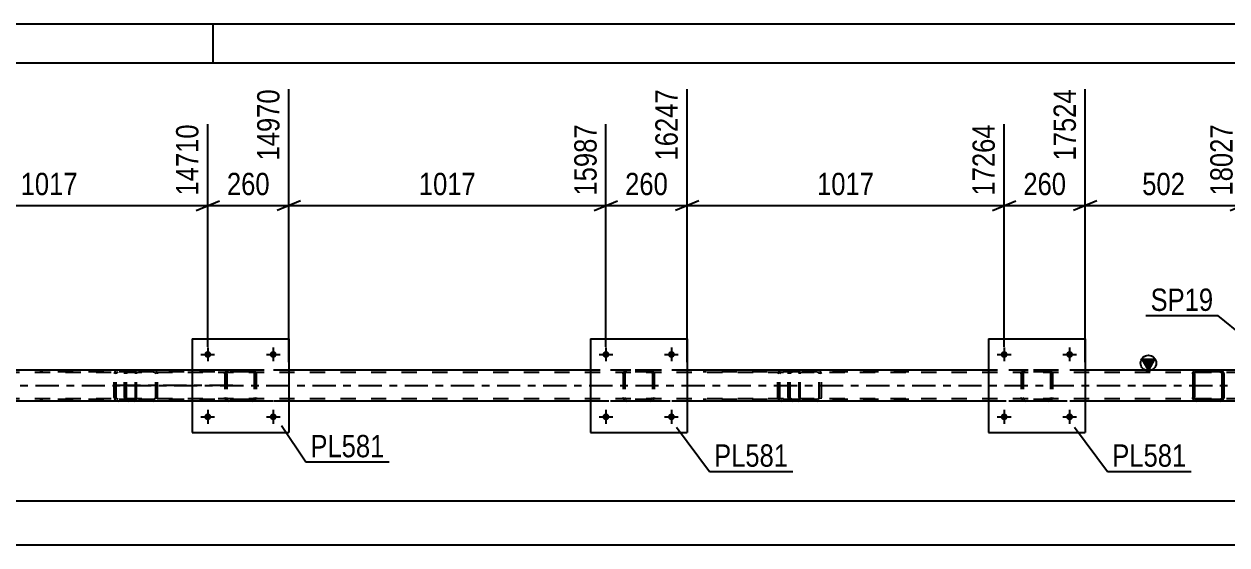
# Model space of a CAD drawing. Header units: millimetres. Extents: x 0 to 841, y 0 to 594.
# Drawn here: x 606.8 to 761.1, y 527.2 to 594 of the extents above; entities that cross this region are included whole.
import ezdxf

# ---------------------------------------------------------------- set-up
doc = ezdxf.new("R2010")
doc.units = ezdxf.units.MM
doc.linetypes.add('DXK_LINE_DOT2', pattern=[3.9198, 1.9599, -1.9599])
doc.linetypes.add('DXK_LINE_DOT3', pattern=[5.9187, 2.979, -0.9799, 0.9799, -0.9799])
doc.styles.add('Arial Narrow', font='ARIALN.TTF', dxfattribs={"height": 0.2})

# ---------------------------------------------------------------- blocks, each defined once
blk = doc.blocks.new('Unknown-814748436-1133')
at = {"color": 5, "linetype": 'Continuous'}
for p, q in [((841, 594), (0, 594)), ((631, 589), (631, 594)), ((836, 589), (5, 589))]:
    blk.add_line(p, q, dxfattribs=at)
blk = doc.blocks.new('Part-814748436-4936 - 4858')
at = {"color": 7, "linetype": 'DXK_LINE_DOT2'}
for p, q in [((734.68, 549.13), (734.72, 549.31)), ((734.72, 549.31), (734.68, 549.13)), ((734.98, 549.57), (735.16, 549.61)), ((735.16, 549.61), (734.98, 549.57)), ((734.99, 549.3), (735.07, 549.35)), ((735.07, 549.35), (735.16, 549.37)), ((738.2, 549.61), (735.16, 549.61)), ((738.2, 549.37), (735.16, 549.37)), ((738.2, 549.61), (738.38, 549.57)), ((738.38, 549.57), (738.2, 549.61)), ((738.2, 549.37), (738.29, 549.35)), ((738.29, 549.35), (738.37, 549.3)), ((738.64, 549.31), (738.68, 549.13)), ((738.68, 549.13), (738.64, 549.31)), ((734.68, 549.13), (734.68, 546.09)), ((734.92, 549.13), (734.94, 549.22)), ((734.92, 549.13), (734.92, 546.09)), ((734.94, 549.22), (734.99, 549.3)), ((738.37, 549.3), (738.42, 549.22)), ((738.42, 549.22), (738.44, 549.13)), ((738.44, 549.13), (738.44, 546.09)), ((738.68, 549.13), (738.68, 546.09)), ((734.72, 545.9), (734.68, 546.09)), ((734.68, 546.09), (734.72, 545.9)), ((734.94, 546), (734.92, 546.09)), ((734.99, 545.92), (734.94, 546)), ((735.16, 545.61), (734.98, 545.64)), ((734.98, 545.64), (735.16, 545.61)), ((735.07, 545.87), (734.99, 545.92)), ((735.16, 545.85), (735.07, 545.87)), ((738.2, 545.85), (735.16, 545.85)), ((738.2, 545.61), (735.16, 545.61)), ((738.29, 545.87), (738.2, 545.85)), ((738.38, 545.64), (738.2, 545.61)), ((738.2, 545.61), (738.38, 545.64)), ((738.37, 545.92), (738.29, 545.87)), ((738.42, 546), (738.37, 545.92)), ((738.44, 546.09), (738.42, 546)), ((738.68, 546.09), (738.64, 545.9)), ((738.64, 545.9), (738.68, 546.09))]:
    blk.add_line(p, q, dxfattribs=at)
for centre, start, end in [((735.16, 549.13), 112.5, 157.5), ((735.16, 549.13), 112.5, 157.5), ((738.2, 549.13), 22.5, 67.5), ((738.2, 549.13), 22.5, 67.5), ((735.16, 546.09), 202.5, 247.5), ((735.16, 546.09), 202.5, 247.5), ((738.2, 546.09), 292.5, 337.5), ((738.2, 546.09), 292.5, 337.5)]:
    blk.add_arc(centre, 0.48, start, end, dxfattribs=at)
blk = doc.blocks.new('Bolt-814748436-4876 - 4858')
at = {"linetype": 'Continuous'}
for points in [[(681.84, 551.61, -1), (680.96, 551.61, -1)], [(690.24, 551.61, -1), (689.36, 551.61, -1)]]:
    blk.add_hatch(color=1, dxfattribs=at).paths.add_polyline_path(points)
at = {"color": 1, "linetype": 'Continuous'}
for p, q in [((681.4, 552.49), (681.4, 550.73)), ((689.8, 552.49), (689.8, 550.73)), ((680.52, 551.61), (682.28, 551.61)), ((688.92, 551.61), (690.68, 551.61))]:
    blk.add_line(p, q, dxfattribs=at)
blk = doc.blocks.new('Part-814748436-4941 - 4858')
at = {"color": 2, "linetype": 'Continuous'}
for p, q in [((679.4, 553.61), (679.4, 541.61)), ((679.4, 553.61), (691.8, 553.61)), ((691.8, 553.61), (691.8, 541.61)), ((679.4, 541.61), (691.8, 541.61))]:
    blk.add_line(p, q, dxfattribs=at)
blk = doc.blocks.new('Bolt-814748436-4877 - 4858')
at = {"linetype": 'Continuous'}
for points in [[(681.84, 543.61, -1), (680.96, 543.61, -1)], [(690.24, 543.61, -1), (689.36, 543.61, -1)]]:
    blk.add_hatch(color=1, dxfattribs=at).paths.add_polyline_path(points)
at = {"color": 1, "linetype": 'Continuous'}
for p, q in [((680.52, 543.61), (682.28, 543.61)), ((681.4, 544.49), (681.4, 542.73)), ((688.92, 543.61), (690.68, 543.61)), ((689.8, 544.49), (689.8, 542.73))]:
    blk.add_line(p, q, dxfattribs=at)
blk = doc.blocks.new('Part-814748436-4942 - 4858')
at = {"color": 7, "linetype": 'DXK_LINE_DOT2'}
for p, q in [((683.6, 549.13), (683.64, 549.31)), ((683.64, 549.31), (683.6, 549.13)), ((683.9, 549.57), (684.08, 549.61)), ((684.08, 549.61), (683.9, 549.57)), ((683.91, 549.3), (683.99, 549.35)), ((683.99, 549.35), (684.08, 549.37)), ((687.12, 549.61), (684.08, 549.61)), ((687.12, 549.37), (684.08, 549.37)), ((687.12, 549.61), (687.3, 549.57)), ((687.3, 549.57), (687.12, 549.61)), ((687.12, 549.37), (687.21, 549.35)), ((687.21, 549.35), (687.29, 549.3)), ((687.56, 549.31), (687.6, 549.13)), ((687.6, 549.13), (687.56, 549.31)), ((683.6, 549.13), (683.6, 546.09)), ((683.84, 549.13), (683.86, 549.22)), ((683.84, 549.13), (683.84, 546.09)), ((683.86, 549.22), (683.91, 549.3)), ((687.29, 549.3), (687.34, 549.22)), ((687.34, 549.22), (687.36, 549.13)), ((687.36, 549.13), (687.36, 546.09)), ((687.6, 549.13), (687.6, 546.09)), ((683.64, 545.9), (683.6, 546.09)), ((683.6, 546.09), (683.64, 545.9)), ((683.86, 546), (683.84, 546.09)), ((683.91, 545.92), (683.86, 546)), ((684.08, 545.61), (683.9, 545.64)), ((683.9, 545.64), (684.08, 545.61)), ((683.99, 545.87), (683.91, 545.92)), ((684.08, 545.85), (683.99, 545.87)), ((687.12, 545.85), (684.08, 545.85)), ((687.12, 545.61), (684.08, 545.61)), ((687.21, 545.87), (687.12, 545.85)), ((687.3, 545.64), (687.12, 545.61)), ((687.12, 545.61), (687.3, 545.64)), ((687.29, 545.92), (687.21, 545.87)), ((687.34, 546), (687.29, 545.92)), ((687.36, 546.09), (687.34, 546)), ((687.6, 546.09), (687.56, 545.9)), ((687.56, 545.9), (687.6, 546.09))]:
    blk.add_line(p, q, dxfattribs=at)
at = {"color": 7, "linetype": 'DXK_LINE_DOT3'}
blk.add_line((685.6, 547.61), (685.6, 547.61), dxfattribs=at)
at = {"color": 7, "linetype": 'DXK_LINE_DOT2'}
for centre, start, end in [((684.08, 549.13), 112.5, 157.5), ((684.08, 549.13), 112.5, 157.5), ((687.12, 549.13), 22.5, 67.5), ((687.12, 549.13), 22.5, 67.5), ((684.08, 546.09), 202.5, 247.5), ((684.08, 546.09), 202.5, 247.5), ((687.12, 546.09), 292.5, 337.5), ((687.12, 546.09), 292.5, 337.5)]:
    blk.add_arc(centre, 0.48, start, end, dxfattribs=at)
blk = doc.blocks.new('Bolt-814748436-4878 - 4858')
at = {"linetype": 'Continuous'}
for points in [[(630.76, 551.61, -1), (629.88, 551.61, -1)], [(639.16, 551.61, -1), (638.28, 551.61, -1)]]:
    blk.add_hatch(color=1, dxfattribs=at).paths.add_polyline_path(points)
at = {"color": 1, "linetype": 'Continuous'}
for p, q in [((630.32, 552.49), (630.32, 550.73)), ((638.72, 552.49), (638.72, 550.73)), ((629.44, 551.61), (631.2, 551.61)), ((637.84, 551.61), (639.6, 551.61))]:
    blk.add_line(p, q, dxfattribs=at)
blk = doc.blocks.new('Bolt-814748436-4879 - 4858')
at = {"linetype": 'Continuous'}
for points in [[(630.76, 543.61, -1), (629.88, 543.61, -1)], [(639.16, 543.61, -1), (638.28, 543.61, -1)]]:
    blk.add_hatch(color=1, dxfattribs=at).paths.add_polyline_path(points)
at = {"color": 1, "linetype": 'Continuous'}
for p, q in [((629.44, 543.61), (631.2, 543.61)), ((630.32, 544.49), (630.32, 542.73)), ((637.84, 543.61), (639.6, 543.61)), ((638.72, 544.49), (638.72, 542.73))]:
    blk.add_line(p, q, dxfattribs=at)
blk = doc.blocks.new('Bolt-814748436-4882 - 4858')
at = {"linetype": 'Continuous'}
for points in [[(732.92, 551.61, -1), (732.04, 551.61, -1)], [(741.32, 551.61, -1), (740.44, 551.61, -1)]]:
    blk.add_hatch(color=1, dxfattribs=at).paths.add_polyline_path(points)
at = {"color": 1, "linetype": 'Continuous'}
for p, q in [((732.48, 552.49), (732.48, 550.73)), ((740.88, 552.49), (740.88, 550.73)), ((731.6, 551.61), (733.36, 551.61)), ((740, 551.61), (741.76, 551.61))]:
    blk.add_line(p, q, dxfattribs=at)
blk = doc.blocks.new('Part-814748436-4947 - 4858')
at = {"color": 2, "linetype": 'Continuous'}
for p, q in [((628.32, 553.61), (628.32, 541.61)), ((628.32, 553.61), (640.72, 553.61)), ((640.72, 553.61), (640.72, 541.61)), ((628.32, 541.61), (640.72, 541.61))]:
    blk.add_line(p, q, dxfattribs=at)
blk = doc.blocks.new('Bolt-814748436-4883 - 4858')
at = {"linetype": 'Continuous'}
for points in [[(732.92, 543.61, -1), (732.04, 543.61, -1)], [(741.32, 543.61, -1), (740.44, 543.61, -1)]]:
    blk.add_hatch(color=1, dxfattribs=at).paths.add_polyline_path(points)
at = {"color": 1, "linetype": 'Continuous'}
for p, q in [((731.6, 543.61), (733.36, 543.61)), ((732.48, 544.49), (732.48, 542.73)), ((740, 543.61), (741.76, 543.61)), ((740.88, 544.49), (740.88, 542.73))]:
    blk.add_line(p, q, dxfattribs=at)
blk = doc.blocks.new('Part-814748436-4948 - 4858')
at = {"color": 7, "linetype": 'DXK_LINE_DOT2'}
for p, q in [((632.52, 549.13), (632.56, 549.31)), ((632.56, 549.31), (632.52, 549.13)), ((632.82, 549.57), (633, 549.61)), ((633, 549.61), (632.82, 549.57)), ((632.83, 549.3), (632.91, 549.35)), ((632.91, 549.35), (633, 549.37)), ((636.04, 549.61), (633, 549.61)), ((636.04, 549.37), (633, 549.37)), ((636.04, 549.61), (636.22, 549.57)), ((636.22, 549.57), (636.04, 549.61)), ((636.04, 549.37), (636.13, 549.35)), ((636.13, 549.35), (636.21, 549.3)), ((636.48, 549.31), (636.52, 549.13)), ((636.52, 549.13), (636.48, 549.31)), ((632.52, 549.13), (632.52, 546.09)), ((632.76, 549.13), (632.78, 549.22)), ((632.76, 549.13), (632.76, 546.09)), ((632.78, 549.22), (632.83, 549.3)), ((636.21, 549.3), (636.26, 549.22)), ((636.26, 549.22), (636.28, 549.13)), ((636.28, 549.13), (636.28, 546.09)), ((636.52, 549.13), (636.52, 546.09)), ((632.56, 545.9), (632.52, 546.09)), ((632.52, 546.09), (632.56, 545.9)), ((632.78, 546), (632.76, 546.09)), ((632.83, 545.92), (632.78, 546)), ((633, 545.61), (632.82, 545.64)), ((632.82, 545.64), (633, 545.61)), ((632.91, 545.87), (632.83, 545.92)), ((633, 545.85), (632.91, 545.87)), ((636.04, 545.85), (633, 545.85)), ((636.04, 545.61), (633, 545.61)), ((636.13, 545.87), (636.04, 545.85)), ((636.22, 545.64), (636.04, 545.61)), ((636.04, 545.61), (636.22, 545.64)), ((636.21, 545.92), (636.13, 545.87)), ((636.26, 546), (636.21, 545.92)), ((636.28, 546.09), (636.26, 546)), ((636.52, 546.09), (636.48, 545.9)), ((636.48, 545.9), (636.52, 546.09))]:
    blk.add_line(p, q, dxfattribs=at)
at = {"color": 7, "linetype": 'DXK_LINE_DOT3'}
blk.add_line((634.52, 547.61), (634.52, 547.61), dxfattribs=at)
at = {"color": 7, "linetype": 'DXK_LINE_DOT2'}
for centre, start, end in [((633, 549.13), 112.5, 157.5), ((633, 549.13), 112.5, 157.5), ((636.04, 549.13), 22.5, 67.5), ((636.04, 549.13), 22.5, 67.5), ((633, 546.09), 202.5, 247.5), ((633, 546.09), 202.5, 247.5), ((636.04, 546.09), 292.5, 337.5), ((636.04, 546.09), 292.5, 337.5)]:
    blk.add_arc(centre, 0.48, start, end, dxfattribs=at)
blk = doc.blocks.new('Part-814748436-4998 - 4858')
at = {"color": 7, "linetype": 'DXK_LINE_DOT2'}
for p, q in [((620.91, 549.61), (608.76, 549.61)), ((620.91, 549.37), (608.76, 549.37)), ((618.36, 549.31), (618.34, 549.21)), ((618.82, 549.61), (618.63, 549.57)), ((618.65, 549.3), (618.73, 549.35)), ((618.73, 549.35), (618.82, 549.37)), ((619.64, 549.37), (619.64, 549.61)), ((621.02, 549.57), (620.91, 549.61)), ((620.91, 549.37), (620.97, 549.35)), ((620.97, 549.35), (621.01, 549.3)), ((621.11, 549.47), (621.02, 549.57)), ((621.16, 549.31), (621.11, 549.47)), ((621.19, 549.13), (621.16, 549.31)), ((618.34, 549.21), (618.32, 549.13)), ((618.32, 546.09), (618.32, 549.13)), ((618.57, 549.13), (618.59, 549.22)), ((618.57, 546.09), (618.57, 549.13)), ((618.59, 549.22), (618.65, 549.3)), ((621.01, 549.3), (621.04, 549.22)), ((621.04, 549.22), (621.05, 549.13)), ((621.05, 546.09), (621.05, 549.13)), ((621.19, 546.09), (621.19, 549.13)), ((620.91, 545.85), (608.76, 545.85)), ((620.91, 545.61), (608.76, 545.61)), ((618.32, 546.09), (618.34, 546)), ((618.34, 546), (618.36, 545.9)), ((618.59, 546.02), (618.57, 546.09)), ((618.59, 546), (618.59, 546.02)), ((618.65, 545.92), (618.59, 546)), ((618.63, 545.64), (618.82, 545.61)), ((618.73, 545.87), (618.65, 545.92)), ((618.82, 545.85), (618.73, 545.87)), ((619.64, 545.61), (619.64, 545.85)), ((620.97, 545.87), (620.91, 545.85)), ((620.91, 545.61), (621.02, 545.64)), ((621.01, 545.92), (620.97, 545.87)), ((621.04, 546), (621.01, 545.92)), ((621.02, 545.64), (621.11, 545.75)), ((621.05, 546.09), (621.04, 546)), ((621.11, 545.75), (621.16, 545.9)), ((621.16, 545.9), (621.19, 546.09))]:
    blk.add_line(p, q, dxfattribs=at)
for centre, start, end in [((618.81, 549.11), 111.1941, 156.1506), ((618.81, 546.1), 203.8494, 248.8059)]:
    blk.add_arc(centre, 0.492, start, end, dxfattribs=at)
blk = doc.blocks.new('Part-814748436-5005 - 4858')
at = {"color": 7, "linetype": 'DXK_LINE_DOT2'}
for p, q in [((706.05, 549.61), (693.89, 549.61)), ((706.05, 549.37), (693.89, 549.37)), ((703.49, 549.31), (703.47, 549.21)), ((703.96, 549.61), (703.76, 549.57)), ((703.78, 549.3), (703.86, 549.35)), ((703.86, 549.35), (703.96, 549.37)), ((704.77, 549.37), (704.77, 549.61)), ((706.15, 549.57), (706.05, 549.61)), ((706.05, 549.37), (706.1, 549.35)), ((706.1, 549.35), (706.14, 549.3)), ((706.24, 549.47), (706.15, 549.57)), ((706.3, 549.31), (706.24, 549.47)), ((706.32, 549.13), (706.3, 549.31)), ((703.47, 549.21), (703.45, 549.13)), ((703.45, 546.09), (703.45, 549.13)), ((703.71, 549.13), (703.73, 549.22)), ((703.71, 546.09), (703.71, 549.13)), ((703.73, 549.22), (703.78, 549.3)), ((706.14, 549.3), (706.17, 549.22)), ((706.17, 549.22), (706.18, 549.13)), ((706.18, 546.09), (706.18, 549.13)), ((706.32, 546.09), (706.32, 549.13)), ((706.05, 545.85), (693.89, 545.85)), ((706.05, 545.61), (693.89, 545.61)), ((703.45, 546.09), (703.47, 546)), ((703.47, 546), (703.49, 545.9)), ((703.72, 546.02), (703.71, 546.09)), ((703.73, 546), (703.72, 546.02)), ((703.78, 545.92), (703.73, 546)), ((703.76, 545.64), (703.96, 545.61)), ((703.86, 545.87), (703.78, 545.92)), ((703.96, 545.85), (703.86, 545.87)), ((704.77, 545.61), (704.77, 545.85)), ((706.1, 545.87), (706.05, 545.85)), ((706.05, 545.61), (706.15, 545.64)), ((706.14, 545.92), (706.1, 545.87)), ((706.17, 546), (706.14, 545.92)), ((706.15, 545.64), (706.24, 545.75)), ((706.18, 546.09), (706.17, 546)), ((706.24, 545.75), (706.3, 545.9)), ((706.3, 545.9), (706.32, 546.09))]:
    blk.add_line(p, q, dxfattribs=at)
for centre, start, end in [((703.94, 549.11), 111.1941, 156.1506), ((703.94, 546.1), 203.8494, 248.8059)]:
    blk.add_arc(centre, 0.492, start, end, dxfattribs=at)
blk = doc.blocks.new('Part-814748436-5007 - 4858')
at = {"color": 7, "linetype": 'DXK_LINE_DOT2'}
for p, q in [((704.81, 549.31), (704.79, 549.21)), ((705.28, 549.61), (705.09, 549.57)), ((705.1, 549.3), (705.19, 549.35)), ((705.19, 549.35), (705.28, 549.37)), ((720.27, 549.61), (705.28, 549.61)), ((720.27, 549.37), (705.28, 549.37)), ((708.71, 549.57), (708.52, 549.61)), ((708.52, 549.37), (708.62, 549.35)), ((708.62, 549.35), (708.7, 549.3)), ((709.01, 549.21), (708.99, 549.31)), ((704.79, 549.21), (704.77, 549.13)), ((704.77, 546.09), (704.77, 549.13)), ((705.03, 549.13), (705.05, 549.22)), ((705.03, 546.09), (705.03, 549.13)), ((705.05, 549.22), (705.1, 549.3)), ((708.7, 549.3), (708.75, 549.22)), ((708.75, 549.22), (708.77, 549.13)), ((708.77, 546.09), (708.77, 549.13)), ((709.03, 549.13), (709.01, 549.21)), ((709.03, 546.09), (709.03, 549.13)), ((704.77, 546.09), (704.79, 546)), ((704.79, 546), (704.81, 545.9)), ((705.04, 546.02), (705.03, 546.09)), ((705.05, 546), (705.04, 546.02)), ((705.1, 545.92), (705.05, 546)), ((705.09, 545.64), (705.28, 545.61)), ((705.19, 545.87), (705.1, 545.92)), ((705.28, 545.85), (705.19, 545.87)), ((720.27, 545.85), (705.28, 545.85)), ((720.27, 545.61), (705.28, 545.61)), ((708.62, 545.87), (708.52, 545.85)), ((708.52, 545.61), (708.71, 545.64)), ((708.7, 545.92), (708.62, 545.87)), ((708.75, 546), (708.7, 545.92)), ((708.75, 546), (708.76, 546.02)), ((708.76, 546.02), (708.77, 546.09)), ((708.99, 545.9), (709.01, 546)), ((709.01, 546), (709.03, 546.09))]:
    blk.add_line(p, q, dxfattribs=at)
for centre, start, end in [((705.26, 549.11), 110.7583, 155.68), ((708.54, 549.11), 24.32, 69.2417), ((705.26, 546.11), 204.32, 249.2417)]:
    blk.add_arc(centre, 0.496, start, end, dxfattribs=at)
blk = doc.blocks.new('Part-814748436-5025 - 4858')
at = {"color": 7, "linetype": 'DXK_LINE_DOT2'}
for p, q in [((619.68, 549.31), (619.66, 549.21)), ((620.15, 549.61), (619.95, 549.57)), ((619.97, 549.3), (620.05, 549.35)), ((620.05, 549.35), (620.15, 549.37)), ((635.14, 549.61), (620.15, 549.61)), ((635.14, 549.37), (620.15, 549.37)), ((623.58, 549.57), (623.38, 549.61)), ((623.38, 549.37), (623.48, 549.35)), ((623.48, 549.35), (623.56, 549.3)), ((623.88, 549.21), (623.86, 549.31)), ((619.66, 549.21), (619.64, 549.13)), ((619.64, 546.09), (619.64, 549.13)), ((619.89, 549.13), (619.91, 549.22)), ((619.89, 546.09), (619.89, 549.13)), ((619.91, 549.22), (619.97, 549.3)), ((623.56, 549.3), (623.62, 549.22)), ((623.62, 549.22), (623.64, 549.13)), ((623.64, 546.09), (623.64, 549.13)), ((623.89, 549.13), (623.88, 549.21)), ((623.89, 546.09), (623.89, 549.13)), ((619.64, 546.09), (619.66, 546)), ((619.66, 546), (619.68, 545.9)), ((619.91, 546.02), (619.89, 546.09)), ((619.91, 546), (619.91, 546.02)), ((619.97, 545.92), (619.91, 546)), ((619.95, 545.64), (620.15, 545.61)), ((620.05, 545.87), (619.97, 545.92)), ((620.15, 545.85), (620.05, 545.87)), ((635.14, 545.85), (620.15, 545.85)), ((635.14, 545.61), (620.15, 545.61)), ((623.48, 545.87), (623.38, 545.85)), ((623.38, 545.61), (623.58, 545.64)), ((623.56, 545.92), (623.48, 545.87)), ((623.62, 546), (623.56, 545.92)), ((623.62, 546), (623.63, 546.02)), ((623.63, 546.02), (623.64, 546.09)), ((623.86, 545.9), (623.88, 546)), ((623.88, 546), (623.89, 546.09))]:
    blk.add_line(p, q, dxfattribs=at)
at = {"color": 7, "linetype": 'DXK_LINE_DOT3'}
blk.add_line((633.52, 547.61), (618.35, 547.61), dxfattribs=at)
at = {"color": 7, "linetype": 'DXK_LINE_DOT2'}
for centre, start, end in [((620.13, 549.11), 110.7583, 155.68), ((623.4, 549.11), 24.32, 69.2417), ((620.13, 546.11), 204.32, 249.2417)]:
    blk.add_arc(centre, 0.496, start, end, dxfattribs=at)
blk = doc.blocks.new('Part-814748436-5058 - 4858')
at = {"linetype": 'Continuous'}
blk.add_hatch(color=2, dxfattribs=at).paths.add_polyline_path([(750.98, 549.61), (750.18, 551.01), (751.78, 551.01)])
at = {"color": 2, "linetype": 'Continuous'}
for p, q in [((750.98, 549.61), (750.18, 551.01)), ((750.18, 551.01), (751.78, 551.01)), ((751.78, 551.01), (750.98, 549.61)), ((628.32, 549.61), (589.64, 549.61)), ((679.4, 549.61), (640.72, 549.61)), ((730.48, 549.61), (691.8, 549.61)), ((757.14, 549.61), (742.88, 549.61)), ((762.98, 549.61), (760.18, 549.61)), ((628.32, 545.61), (589.64, 545.61)), ((679.4, 545.61), (640.72, 545.61)), ((730.48, 545.61), (691.8, 545.61)), ((757.14, 545.61), (742.88, 545.61)), ((762.98, 545.61), (760.18, 545.61))]:
    blk.add_line(p, q, dxfattribs=at)
at = {"color": 7, "linetype": 'DXK_LINE_DOT2'}
for p, q in [((762.98, 549.61), (117.51, 549.61)), ((640.72, 549.61), (628.32, 549.61)), ((691.8, 549.61), (679.4, 549.61)), ((742.88, 549.61), (730.48, 549.61)), ((760.18, 549.61), (757.14, 549.61)), ((762.98, 549.29), (99.23, 549.29)), ((762.98, 545.93), (99.23, 545.93)), ((760.18, 545.61), (99.23, 545.61)), ((640.72, 545.61), (628.32, 545.61)), ((691.8, 545.61), (679.4, 545.61)), ((742.88, 545.61), (730.48, 545.61)), ((760.18, 545.61), (757.14, 545.61))]:
    blk.add_line(p, q, dxfattribs=at)
at = {"color": 7, "linetype": 'DXK_LINE_DOT3'}
blk.add_line((99.23, 547.61), (762.98, 547.61), dxfattribs=at)
at = {"color": 2, "linetype": 'Continuous'}
blk.add_circle((750.98, 550.51), 1, dxfattribs=at)
blk = doc.blocks.new('Part-814748436-5096 - 4858')
at = {"color": 2, "linetype": 'Continuous'}
for p, q in [((730.48, 553.61), (730.48, 541.61)), ((730.48, 553.61), (742.88, 553.61)), ((742.88, 553.61), (742.88, 541.61)), ((730.48, 541.61), (742.88, 541.61))]:
    blk.add_line(p, q, dxfattribs=at)
blk = doc.blocks.new('Part-814748436-5097 - 4858')
at = {"color": 2, "linetype": 'Continuous'}
for p, q in [((756.69, 549.31), (756.66, 549.13)), ((757.14, 549.61), (756.95, 549.57)), ((756.97, 549.3), (757.04, 549.35)), ((757.04, 549.35), (757.14, 549.37)), ((760.18, 549.61), (757.14, 549.61)), ((760.18, 549.37), (757.14, 549.37)), ((760.36, 549.57), (760.18, 549.61)), ((760.18, 549.37), (760.27, 549.35)), ((760.27, 549.35), (760.35, 549.3)), ((760.66, 549.13), (760.62, 549.31)), ((756.66, 549.13), (756.66, 546.09)), ((756.9, 549.13), (756.91, 549.22)), ((756.9, 549.13), (756.9, 546.09)), ((756.91, 549.22), (756.97, 549.3)), ((760.35, 549.3), (760.4, 549.22)), ((760.4, 549.22), (760.42, 549.13)), ((760.42, 549.13), (760.42, 546.09)), ((760.66, 549.13), (760.66, 546.09)), ((756.66, 546.09), (756.69, 545.9)), ((756.91, 546), (756.9, 546.09)), ((756.97, 545.92), (756.91, 546)), ((756.95, 545.64), (757.14, 545.61)), ((757.04, 545.87), (756.97, 545.92)), ((757.14, 545.85), (757.04, 545.87)), ((760.18, 545.85), (757.14, 545.85)), ((760.18, 545.61), (757.14, 545.61)), ((760.27, 545.87), (760.18, 545.85)), ((760.18, 545.61), (760.36, 545.64)), ((760.35, 545.92), (760.27, 545.87)), ((760.4, 546), (760.35, 545.92)), ((760.42, 546.09), (760.4, 546)), ((760.62, 545.9), (760.66, 546.09))]:
    blk.add_line(p, q, dxfattribs=at)
at = {"color": 7, "linetype": 'DXK_LINE_DOT2'}
for p, q in [((756.66, 549.13), (756.69, 549.31)), ((756.95, 549.57), (757.14, 549.61)), ((760.18, 549.61), (760.36, 549.57)), ((760.62, 549.31), (760.66, 549.13)), ((756.69, 545.9), (756.66, 546.09)), ((757.14, 545.61), (756.95, 545.64)), ((760.36, 545.64), (760.18, 545.61)), ((760.66, 546.09), (760.62, 545.9))]:
    blk.add_line(p, q, dxfattribs=at)
at = {"color": 2, "linetype": 'Continuous'}
for centre, start, end in [((757.14, 549.13), 112.5, 157.5), ((760.18, 549.13), 22.5, 67.5), ((757.14, 546.09), 202.5, 247.5), ((760.18, 546.09), 292.5, 337.5)]:
    blk.add_arc(centre, 0.48, start, end, dxfattribs=at)
at = {"color": 7, "linetype": 'DXK_LINE_DOT2'}
for centre, start, end in [((757.14, 549.13), 112.5, 157.5), ((760.18, 549.13), 22.5, 67.5), ((757.14, 546.09), 202.5, 247.5), ((760.18, 546.09), 292.5, 337.5)]:
    blk.add_arc(centre, 0.48, start, end, dxfattribs=at)
blk = doc.blocks.new('StraightDimension-814748436-15242 - 4858')
at = {"color": 7, "linetype": 'Continuous'}
for p, q in [((589.64, 550.61), (589.64, 585.64)), ((630.32, 552.61), (630.32, 581.14)), ((591.14, 571.3), (588.14, 570.1)), ((628.82, 570.1), (631.82, 571.3)), ((589.64, 570.7), (630.32, 570.7))]:
    blk.add_line(p, q, dxfattribs=at)
at = {"color": 0, "linetype": 'Continuous'}
blk.add_wipeout([(629.72, 581.74), (625.52, 581.74), (625.52, 571.4), (629.72, 571.4)], dxfattribs=at)
at = {"color": 0}
blk.add_wipeout([(614.23, 571.45), (614.23, 575.65), (605.72, 575.65), (605.72, 571.45)], dxfattribs=at)
at = {"color": 3, "linetype": 'Continuous', "style": 'Arial Narrow'}
blk.add_text('14710', height=2.863, rotation=90.0002, dxfattribs=at).set_placement((629.12, 572))
at = {"color": 3, "style": 'Arial Narrow'}
blk.add_text('1017', height=2.863, dxfattribs=at).set_placement((606.32, 572.05))
blk = doc.blocks.new('StraightDimension-814748436-5116 - 4858')
at = {"color": 7, "linetype": 'Continuous'}
blk.add_line((56.67, 527.17), (763.62, 527.17), dxfattribs=at)
blk = doc.blocks.new('StraightDimension-814748436-5137 - 4858')
at = {"color": 7, "linetype": 'Continuous'}
blk.add_line((57.31, 532.85), (762.98, 532.85), dxfattribs=at)
blk = doc.blocks.new('StraightDimension-814748436-15236 - 4858')
at = {"color": 7, "linetype": 'Continuous'}
for p, q in [((742.88, 550.61), (742.88, 585.64)), ((762.98, 550.61), (762.98, 581.14)), ((744.38, 571.3), (741.38, 570.1)), ((761.48, 570.1), (764.48, 571.3)), ((742.88, 570.7), (762.98, 570.7))]:
    blk.add_line(p, q, dxfattribs=at)
at = {"color": 0, "linetype": 'Continuous'}
blk.add_wipeout([(762.38, 581.74), (758.18, 581.74), (758.18, 571.4), (762.38, 571.4)], dxfattribs=at)
at = {"color": 0}
blk.add_wipeout([(756.27, 571.45), (756.27, 575.65), (749.59, 575.65), (749.59, 571.45)], dxfattribs=at)
at = {"color": 3, "linetype": 'Continuous', "style": 'Arial Narrow'}
blk.add_text('18027', height=2.863, rotation=90.0002, dxfattribs=at).set_placement((761.78, 572))
at = {"color": 3, "style": 'Arial Narrow'}
blk.add_text('502', height=2.863, dxfattribs=at).set_placement((750.19, 572.05))
blk = doc.blocks.new('StraightDimension-814748436-15237 - 4858')
at = {"color": 7, "linetype": 'Continuous'}
for p, q in [((742.88, 550.61), (742.88, 585.64)), ((732.48, 552.61), (732.48, 581.14)), ((730.98, 570.1), (733.98, 571.3)), ((744.38, 571.3), (741.38, 570.1)), ((732.48, 570.7), (742.88, 570.7))]:
    blk.add_line(p, q, dxfattribs=at)
at = {"color": 0}
blk.add_wipeout([(741.02, 571.45), (741.02, 575.65), (734.34, 575.65), (734.34, 571.45)], dxfattribs=at)
at = {"color": 3, "style": 'Arial Narrow'}
blk.add_text('260', height=2.863, dxfattribs=at).set_placement((734.94, 572.05))
at = {"color": 0, "linetype": 'Continuous'}
blk.add_wipeout([(742.28, 586.24), (738.08, 586.24), (738.08, 575.9), (742.28, 575.9)], dxfattribs=at)
at = {"color": 3, "linetype": 'Continuous', "style": 'Arial Narrow'}
blk.add_text('17524', height=2.863, rotation=90.0002, dxfattribs=at).set_placement((741.68, 576.5))
blk = doc.blocks.new('StraightDimension-814748436-15238 - 4858')
at = {"color": 7, "linetype": 'Continuous'}
for p, q in [((691.8, 550.61), (691.8, 585.64)), ((732.48, 552.61), (732.48, 581.14)), ((693.3, 571.3), (690.3, 570.1)), ((730.98, 570.1), (733.98, 571.3)), ((691.8, 570.7), (732.48, 570.7))]:
    blk.add_line(p, q, dxfattribs=at)
at = {"color": 0, "linetype": 'Continuous'}
blk.add_wipeout([(731.88, 581.74), (727.68, 581.74), (727.68, 571.4), (731.88, 571.4)], dxfattribs=at)
at = {"color": 0}
blk.add_wipeout([(716.4, 571.45), (716.4, 575.65), (707.88, 575.65), (707.88, 571.45)], dxfattribs=at)
at = {"color": 3, "linetype": 'Continuous', "style": 'Arial Narrow'}
blk.add_text('17264', height=2.863, rotation=90.0002, dxfattribs=at).set_placement((731.28, 572))
at = {"color": 3, "style": 'Arial Narrow'}
blk.add_text('1017', height=2.863, dxfattribs=at).set_placement((708.48, 572.05))
blk = doc.blocks.new('StraightDimension-814748436-15239 - 4858')
at = {"color": 7, "linetype": 'Continuous'}
for p, q in [((691.8, 550.61), (691.8, 585.64)), ((681.4, 552.61), (681.4, 581.14)), ((679.9, 570.1), (682.9, 571.3)), ((693.3, 571.3), (690.3, 570.1)), ((681.4, 570.7), (691.8, 570.7))]:
    blk.add_line(p, q, dxfattribs=at)
at = {"color": 0}
blk.add_wipeout([(689.94, 571.45), (689.94, 575.65), (683.26, 575.65), (683.26, 571.45)], dxfattribs=at)
at = {"color": 3, "style": 'Arial Narrow'}
blk.add_text('260', height=2.863, dxfattribs=at).set_placement((683.86, 572.05))
at = {"color": 0, "linetype": 'Continuous'}
blk.add_wipeout([(691.2, 586.24), (687, 586.24), (687, 575.9), (691.2, 575.9)], dxfattribs=at)
at = {"color": 3, "linetype": 'Continuous', "style": 'Arial Narrow'}
blk.add_text('16247', height=2.863, rotation=90.0002, dxfattribs=at).set_placement((690.6, 576.5))
blk = doc.blocks.new('StraightDimension-814748436-15240 - 4858')
at = {"color": 7, "linetype": 'Continuous'}
for p, q in [((640.72, 550.61), (640.72, 585.64)), ((681.4, 552.61), (681.4, 581.14)), ((642.22, 571.3), (639.22, 570.1)), ((679.9, 570.1), (682.9, 571.3)), ((640.72, 570.7), (681.4, 570.7))]:
    blk.add_line(p, q, dxfattribs=at)
at = {"color": 0, "linetype": 'Continuous'}
blk.add_wipeout([(680.8, 581.74), (676.6, 581.74), (676.6, 571.4), (680.8, 571.4)], dxfattribs=at)
at = {"color": 0}
blk.add_wipeout([(665.32, 571.45), (665.32, 575.65), (656.8, 575.65), (656.8, 571.45)], dxfattribs=at)
at = {"color": 3, "linetype": 'Continuous', "style": 'Arial Narrow'}
blk.add_text('15987', height=2.863, rotation=90.0002, dxfattribs=at).set_placement((680.2, 572))
at = {"color": 3, "style": 'Arial Narrow'}
blk.add_text('1017', height=2.863, dxfattribs=at).set_placement((657.4, 572.05))
blk = doc.blocks.new('StraightDimension-814748436-15241 - 4858')
at = {"color": 7, "linetype": 'Continuous'}
for p, q in [((640.72, 550.61), (640.72, 585.64)), ((630.32, 552.61), (630.32, 581.14)), ((628.82, 570.1), (631.82, 571.3)), ((642.22, 571.3), (639.22, 570.1)), ((630.32, 570.7), (640.72, 570.7))]:
    blk.add_line(p, q, dxfattribs=at)
at = {"color": 0}
blk.add_wipeout([(638.86, 571.45), (638.86, 575.65), (632.18, 575.65), (632.18, 571.45)], dxfattribs=at)
at = {"color": 3, "style": 'Arial Narrow'}
blk.add_text('260', height=2.863, dxfattribs=at).set_placement((632.78, 572.05))
at = {"color": 0, "linetype": 'Continuous'}
blk.add_wipeout([(640.12, 586.24), (635.92, 586.24), (635.92, 575.9), (640.12, 575.9)], dxfattribs=at)
at = {"color": 3, "linetype": 'Continuous', "style": 'Arial Narrow'}
blk.add_text('14970', height=2.863, rotation=90.0002, dxfattribs=at).set_placement((639.52, 576.5))
blk = doc.blocks.new('Mark-814748436-4937 - 4858')
at = {"color": 0}
blk.add_wipeout([(704.78, 537.21), (704.78, 540.21), (695.27, 540.21), (695.27, 537.21)], dxfattribs=at)
blk.add_wipeout([(704.78, 537.21), (704.78, 540.21), (695.27, 540.21), (695.27, 537.21)], dxfattribs=at)
at = {"color": 30, "linetype": 'Continuous'}
for p, q in [((690.44, 542.29), (694.67, 536.61)), ((694.67, 536.61), (705.38, 536.61))]:
    blk.add_line(p, q, dxfattribs=at)
at = {"color": 3, "style": 'Arial Narrow'}
blk.add_text('PL581', height=2.863, dxfattribs=at).set_placement((695.27, 537.21))
blk = doc.blocks.new('Mark-814748436-4943 - 4858')
at = {"color": 0}
blk.add_wipeout([(652.99, 538.42), (652.99, 541.42), (643.49, 541.42), (643.49, 538.42)], dxfattribs=at)
blk.add_wipeout([(652.99, 538.42), (652.99, 541.42), (643.49, 541.42), (643.49, 538.42)], dxfattribs=at)
at = {"color": 30, "linetype": 'Continuous'}
for p, q in [((639.76, 542.5), (642.89, 537.82)), ((642.89, 537.82), (653.59, 537.82))]:
    blk.add_line(p, q, dxfattribs=at)
at = {"color": 3, "style": 'Arial Narrow'}
blk.add_text('PL581', height=2.863, dxfattribs=at).set_placement((643.49, 538.42))
blk = doc.blocks.new('Mark-814748436-4987 - 4858')
at = {"color": 0}
blk.add_wipeout([(759.3, 557.2), (759.3, 560.2), (751.26, 560.2), (751.26, 557.2)], dxfattribs=at)
blk.add_wipeout([(759.3, 557.2), (759.3, 560.2), (751.26, 560.2), (751.26, 557.2)], dxfattribs=at)
at = {"color": 30, "linetype": 'Continuous'}
for p in [(750.66, 556.6), (763.26, 553.88)]:
    blk.add_line(p, (759.9, 556.6), dxfattribs=at)
at = {"color": 3, "style": 'Arial Narrow'}
blk.add_text('SP19', height=2.863, dxfattribs=at).set_placement((751.26, 557.2))
blk = doc.blocks.new('Mark-814748436-5092 - 4858')
at = {"color": 0}
blk.add_wipeout([(755.86, 537.21), (755.86, 540.21), (746.35, 540.21), (746.35, 537.21)], dxfattribs=at)
blk.add_wipeout([(755.86, 537.21), (755.86, 540.21), (746.35, 540.21), (746.35, 537.21)], dxfattribs=at)
at = {"color": 30, "linetype": 'Continuous'}
for p, q in [((741.52, 542.29), (745.75, 536.61)), ((745.75, 536.61), (756.46, 536.61))]:
    blk.add_line(p, q, dxfattribs=at)
at = {"color": 3, "style": 'Arial Narrow'}
blk.add_text('PL581', height=2.863, dxfattribs=at).set_placement((746.35, 537.21))

msp = doc.modelspace()

# ---------------------------------------------------------------- block references
for name in ['Unknown-814748436-1133', 'Part-814748436-4947 - 4858', 'Bolt-814748436-4878 - 4858', 'Part-814748436-4941 - 4858', 'Bolt-814748436-4876 - 4858', 'Part-814748436-5096 - 4858', 'Bolt-814748436-4882 - 4858', 'Part-814748436-5058 - 4858', 'Part-814748436-4998 - 4858', 'Part-814748436-5025 - 4858', 'Part-814748436-4948 - 4858', 'Part-814748436-4942 - 4858', 'Part-814748436-5005 - 4858', 'Part-814748436-5007 - 4858', 'Part-814748436-4936 - 4858', 'Part-814748436-5097 - 4858', 'Bolt-814748436-4879 - 4858', 'Bolt-814748436-4877 - 4858', 'Bolt-814748436-4883 - 4858']:
    msp.add_blockref(name, (0, 0))

# ---------------------------------------------------------------- next in the draw order: block references
for name in ['StraightDimension-814748436-15242 - 4858', 'StraightDimension-814748436-15236 - 4858', 'StraightDimension-814748436-5116 - 4858']:
    msp.add_blockref(name, (0, 0))

# ---------------------------------------------------------------- next in the draw order: block references
for name in ['StraightDimension-814748436-15237 - 4858', 'Mark-814748436-4987 - 4858', 'StraightDimension-814748436-5137 - 4858']:
    msp.add_blockref(name, (0, 0))

# ---------------------------------------------------------------- next in the draw order: block references
for name in ['StraightDimension-814748436-15238 - 4858', 'Mark-814748436-4943 - 4858', 'Mark-814748436-4937 - 4858', 'Mark-814748436-5092 - 4858']:
    msp.add_blockref(name, (0, 0))

# ---------------------------------------------------------------- next in the draw order: block references
msp.add_blockref('StraightDimension-814748436-15239 - 4858', (0, 0))

# ---------------------------------------------------------------- next in the draw order: block references
msp.add_blockref('StraightDimension-814748436-15240 - 4858', (0, 0))

# ---------------------------------------------------------------- next in the draw order: block references
msp.add_blockref('StraightDimension-814748436-15241 - 4858', (0, 0))

doc.saveas('drawing.dxf')
